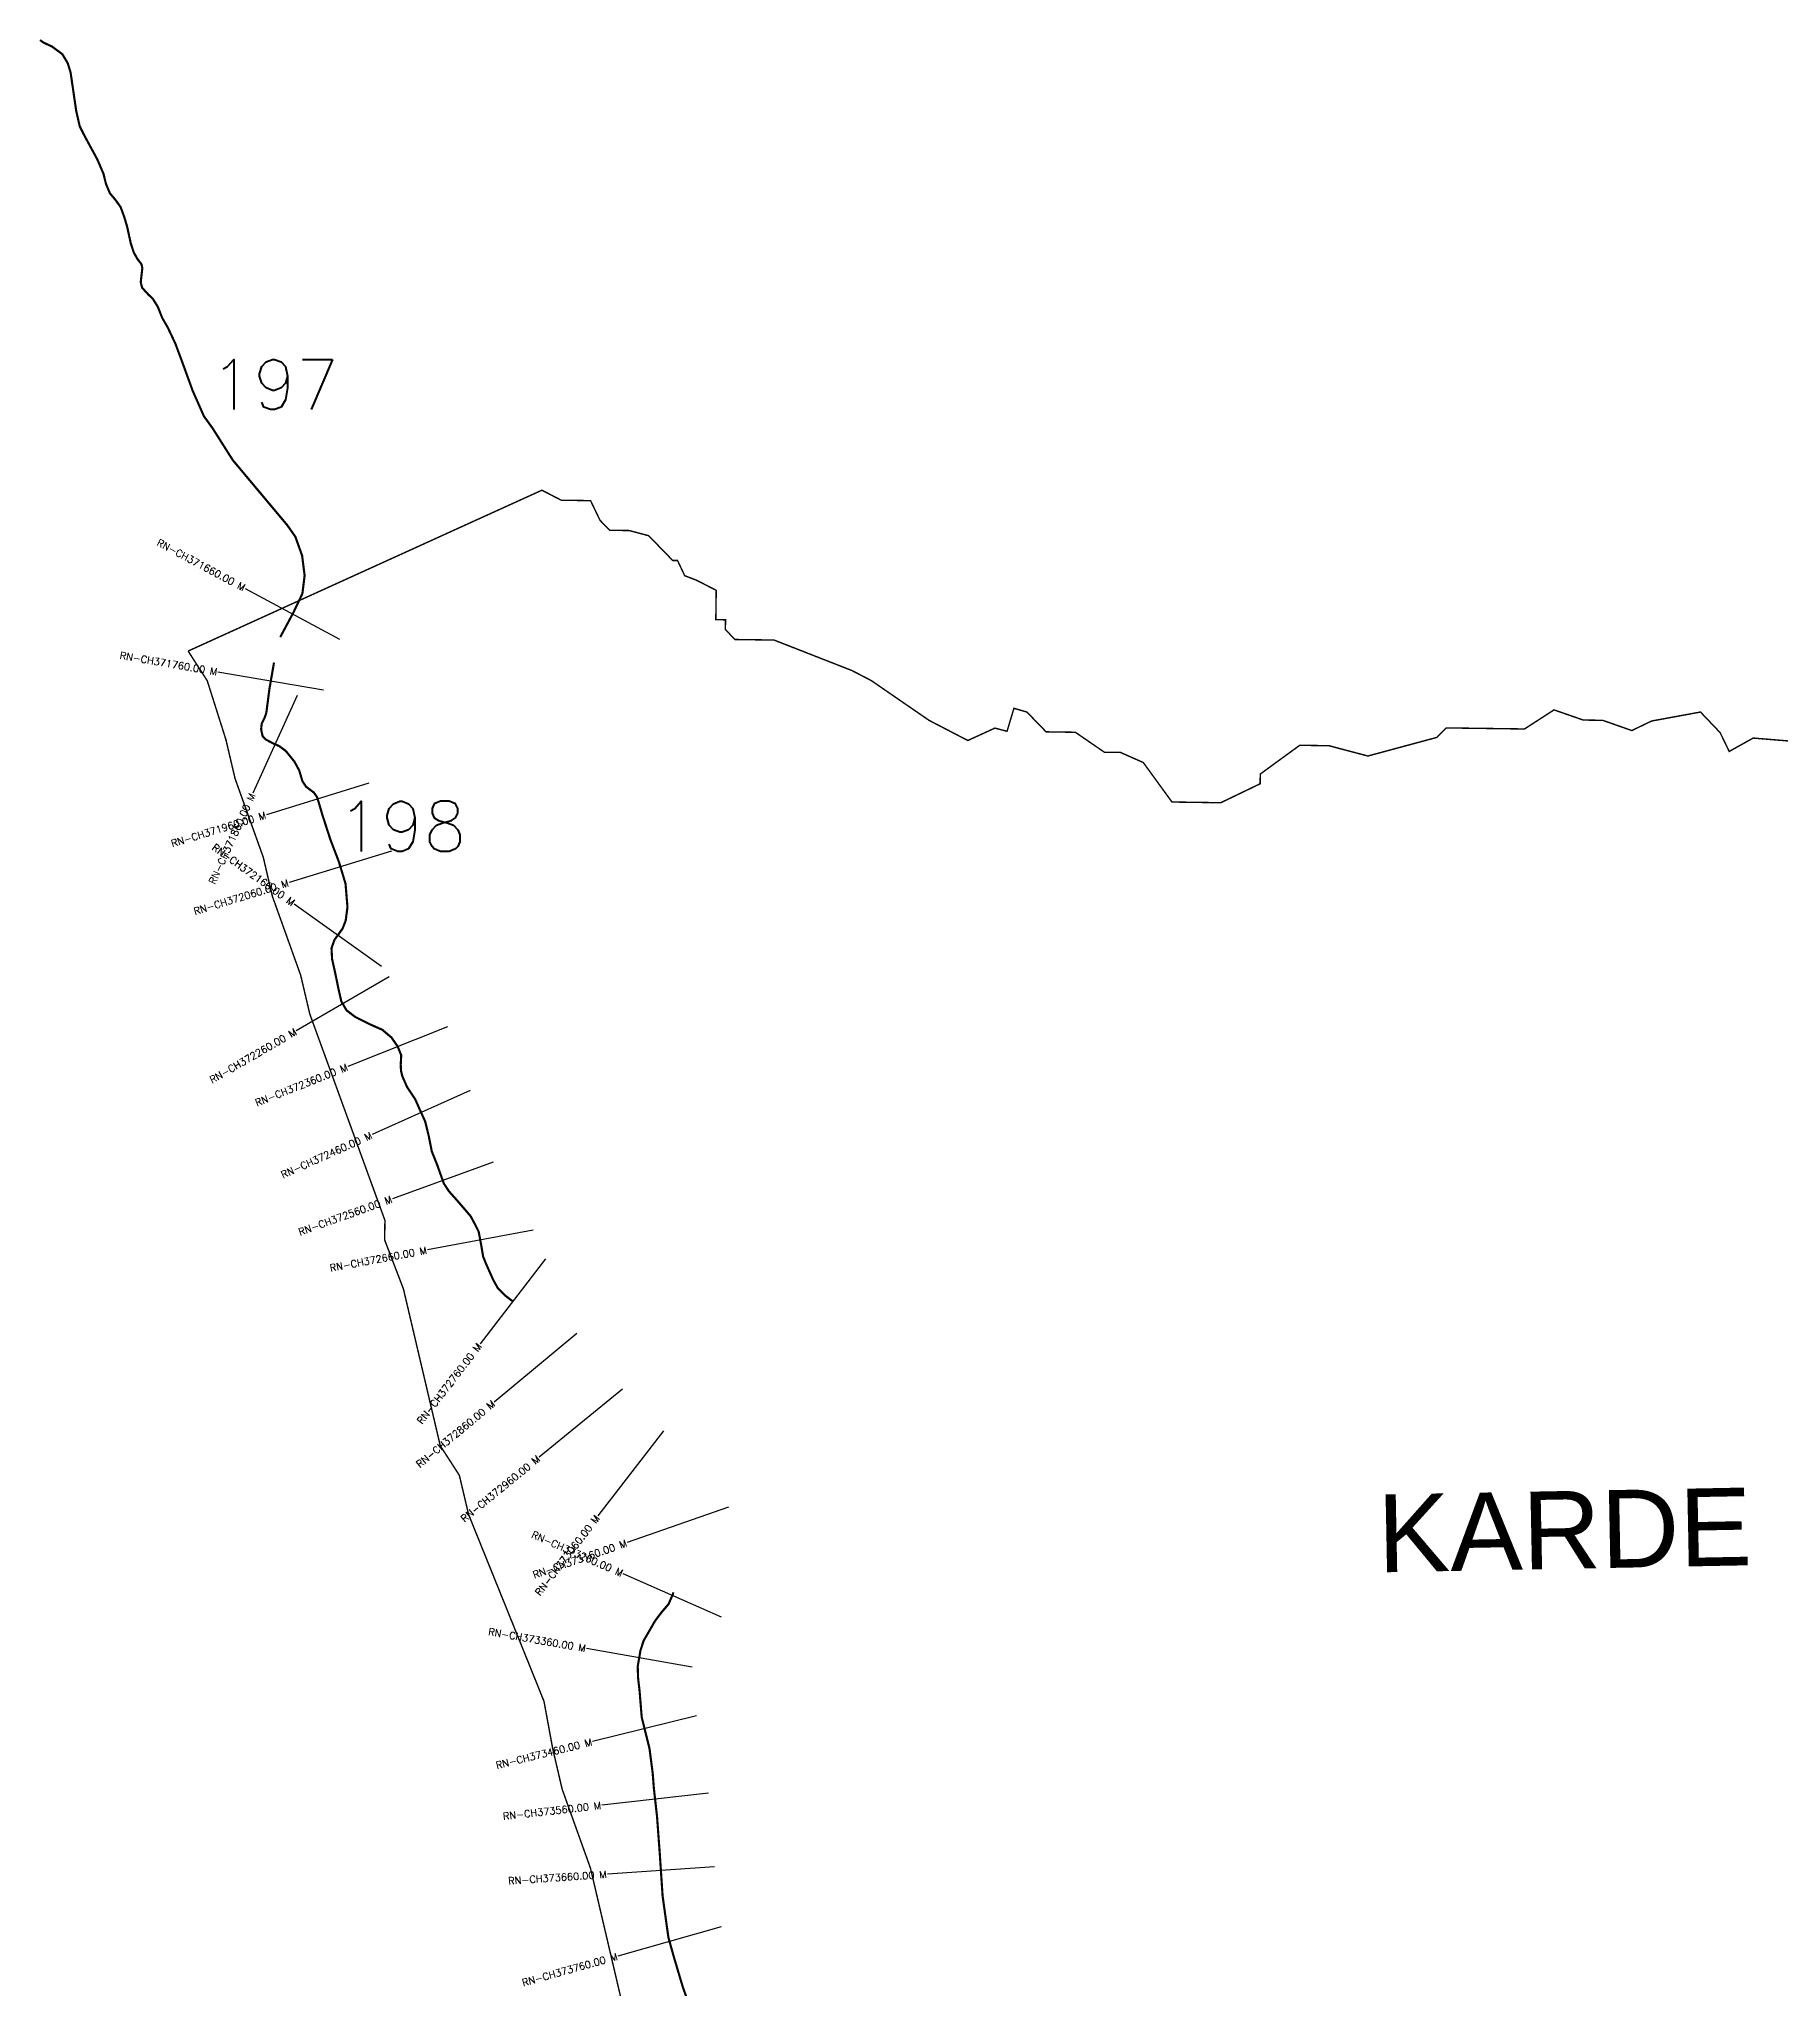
# Model space of a CAD drawing. Header units: metres. Extents: x 300218 to 304741, y 1960590 to 1965942.
# Drawn here: x 300218 to 302652, y 1963216 to 1965942 of the extents above; entities that cross this region are included whole.
import ezdxf
from ezdxf.enums import TextEntityAlignment as Align

# ---------------------------------------------------------------- set-up
doc = ezdxf.new("R2010")
doc.units = ezdxf.units.M
doc.header["$MEASUREMENT"] = 0
for name, color, linetype in [('CS', 134, 'Continuous'), ('CSMark', 6, 'Continuous'), ('NATURALLY PROTECTED', 3, 'Continuous'), ('VILLAGE NAME', 250, 'Continuous')]:
    doc.layers.add(name, color=color, linetype=linetype)
doc.styles.get("Standard").update_dxf_attribs({"font": 'simplex.shx'})

msp = doc.modelspace()

# ---------------------------------------------------------------- linework, layer by layer
at = {"color": 6, "const_width": 2, "flags": 128}
for points in [[(300426.3, 1965086.2), (300921, 1965311.1), (300948.1, 1965297.1), (300989.1, 1965296.5), (301002.3, 1965269), (301015.8, 1965255.1), (301043.1, 1965254.7), (301070.3, 1965247.5), (301103.9, 1965212.9), (301110.7, 1965212.8), (301120.7, 1965191.6), (301137.6, 1965185.1), (301164.8, 1965171.1), (301164.2, 1965130.1), (301177.8, 1965129.9), (301177.6, 1965116.3), (301191, 1965102.4), (301245.7, 1965101.6), (301354.3, 1965059.1), (301381.4, 1965045.1), (301462.5, 1964989.3), (301516.7, 1964961.2), (301554.4, 1964978.5), (301571.5, 1964974.1), (301581.1, 1965006.2), (301599.2, 1965001), (301626.1, 1964973.3), (301667, 1964972.7), (301707.6, 1964944.8), (301730.1, 1964944.5), (301762, 1964930.4), (301802.1, 1964875.2), (301870.4, 1964874.2), (301925.4, 1964900.7), (301925.6, 1964914.3), (301980.8, 1964954.5), (302021.7, 1964953.9), (302076.1, 1964939.5), (302172.1, 1964965.4), (302185.9, 1964978.8), (302295.1, 1964977.3), (302336.4, 1965004), (302377.2, 1964989.8), (302404.5, 1964989.4), (302445.2, 1964975.1), (302472.8, 1964988.4), (302541.2, 1965001), (302568.6, 1964972.3), (302581.4, 1964945.9), (302614.9, 1964964.6), (302697.6, 1964957.8)], [(301040.2, 1963165.9), (300992.2, 1963370.8), (300988.8, 1963385.1), (300949.4, 1963494.9), (300943, 1963522.3), (300938.9, 1963539.9), (300936, 1963552.5), (300923.9, 1963618.1), (300864.7, 1963764.8), (300818.5, 1963879.1), (300805.6, 1963933.9), (300778.9, 1963975.2), (300727.4, 1964194.4), (300701.1, 1964263), (300701.5, 1964290.3), (300596.5, 1964578.6), (300583.6, 1964633.3), (300544.2, 1964743.1), (300531.4, 1964797.9), (300492, 1964907.7), (300479.1, 1964962.5), (300453, 1965044.8), (300426.3, 1965086.2)]]:
    msp.add_lwpolyline(points, dxfattribs=at)
at = {"layer": 'CS'}
for p, q in [((300638.5, 1965102.6), (300506.3, 1965173.4)), ((300615.8, 1965031.4), (300468, 1965056.9)), ((300579, 1965024.2), (300516.8, 1964887.7)), ((300679.1, 1964901.4), (300535.7, 1964857.5)), ((300710.9, 1964806.7), (300567.5, 1964762.7)), ((300696.6, 1964645.4), (300574.6, 1964732.6)), ((300707.3, 1964630.8), (300577.6, 1964555.5)), ((300789.1, 1964561), (300649.7, 1964505.5)), ((300820.6, 1964471.8), (300683.8, 1964410.3)), ((300853, 1964371.5), (300711.9, 1964320.6)), ((300908.6, 1964276.5), (300761.1, 1964249)), ((300926, 1964236.5), (300834.5, 1964117.7)), ((300969.8, 1964132), (300854.3, 1964036.3)), ((301033.5, 1964054.3), (300917.3, 1963959.4)), ((301091.1, 1963996.2), (300999.4, 1963877.5)), ((301181.8, 1963889.2), (301040.2, 1963839.9)), ((301172.1, 1963735.8), (301034.7, 1963796.1)), ((301131, 1963665.9), (300983.2, 1963691.7)), ((301137.3, 1963597.8), (300991.8, 1963561.7)), ((301153.9, 1963489.4), (301004.8, 1963472.7)), ((301162.3, 1963386.4), (301012.6, 1963376.3)), ((301171.7, 1963302.6), (301027.3, 1963261.9))]:
    msp.add_line(p, q, dxfattribs=at)
at = {"layer": 'NATURALLY PROTECTED', "const_width": 3, "flags": 128}
for points in [[(300219.2, 1965940.4), (300224.2, 1965936.8), (300236, 1965931.3), (300250.4, 1965920.7), (300257.9, 1965908.1), (300261.9, 1965895.2), (300269.8, 1965841.2), (300274.7, 1965819.8), (300282.2, 1965805), (300299.3, 1965773.6), (300307.9, 1965753.5), (300311.4, 1965739.3), (300316.9, 1965726.2), (300324.5, 1965717.2), (300331.9, 1965706.9), (300336.9, 1965693.2), (300340.9, 1965679.9), (300346.1, 1965656.2), (300350.2, 1965643.6), (300355.4, 1965634.3), (300360.9, 1965627.3), (300362.3, 1965621.6), (300361.3, 1965613.4), (300360, 1965601.8), (300361.9, 1965594.2), (300370.5, 1965584.8), (300377, 1965578.6), (300383.9, 1965567.5), (300390.1, 1965551.9), (300397.7, 1965538.8), (300408.3, 1965516.4), (300417.3, 1965492.3), (300432.7, 1965450), (300448.4, 1965414.5), (300460.5, 1965397.7), (300488.7, 1965353.2), (300515, 1965321.8), (300535.7, 1965297.1), (300551.5, 1965278.2), (300564.8, 1965262.4), (300576.2, 1965246.1), (300585.7, 1965219.7), (300589.2, 1965191.9), (300586.1, 1965166.6), (300573.8, 1965140.7), (300555.1, 1965105.7)], [(300546.4, 1965070.2), (300540, 1965033.4), (300535.6, 1964999.5), (300532.8, 1964992), (300529.3, 1964985.1), (300528.3, 1964976.9), (300530.5, 1964967.2), (300535, 1964962.5), (300544.6, 1964957.4), (300553.8, 1964953.3), (300562.7, 1964946.7), (300574.8, 1964931.9), (300581.6, 1964919.5), (300586.2, 1964904.1), (300591.4, 1964896.4), (300602.1, 1964888.5), (300606.6, 1964882), (300609.2, 1964873.7), (300614.2, 1964856.7), (300625.3, 1964822.5), (300637.2, 1964791.4), (300646.4, 1964761.1), (300649.1, 1964728.4), (300646.7, 1964709.6), (300642.3, 1964698.3), (300630.9, 1964682.4), (300626.8, 1964670.8), (300627.6, 1964655.7), (300631.9, 1964636.5), (300636.2, 1964615.5), (300640.5, 1964596.5), (300647.8, 1964584), (300659.9, 1964574.8), (300680.8, 1964564.3), (300697.8, 1964556.8), (300710.7, 1964545.9), (300719.3, 1964533.5), (300724.3, 1964521), (300723.6, 1964508), (300724, 1964499.2), (300725.9, 1964491.7), (300732.5, 1964476.7), (300743.8, 1964459.7), (300750.9, 1964443.8), (300757.8, 1964428.5), (300762.9, 1964407.8), (300767, 1964386.8), (300774.2, 1964368.9), (300783.8, 1964342.1), (300791, 1964331), (300804.2, 1964316.2), (300821.4, 1964296.1), (300828.1, 1964283.6), (300832.6, 1964274.6), (300836.1, 1964256), (300838.8, 1964239.8), (300843.3, 1964228.7), (300853, 1964207), (300859.4, 1964195.6), (300870.2, 1964184.8), (300880.1, 1964177.3)], [(301104.8, 1963770.4), (301104.3, 1963768), (301098.1, 1963753.8), (301088.5, 1963742.6), (301079.3, 1963730.4), (301063.3, 1963702.7), (301058.9, 1963689.3), (301055, 1963666.7), (301055.5, 1963650.7), (301057.6, 1963632.4), (301060.6, 1963595.8), (301071.5, 1963551.8), (301075.9, 1963518), (301077.5, 1963497.2), (301082, 1963457), (301085.9, 1963404.5), (301089.8, 1963345.9), (301097.9, 1963287.9), (301106.2, 1963258.3), (301117.9, 1963219.1), (301135, 1963170.5)]]:
    msp.add_lwpolyline(points, dxfattribs=at)

# ---------------------------------------------------------------- texts
at = {"char_height": 70, "attachment_point": 1}
for s, insert in [('197', (300457.3, 1965494)), ('198', (300635.4, 1964876.2))]:
    msp.add_mtext_dynamic_manual_height_columns(s, width=95.172, gutter_width=1, heights=[0], dxfattribs=dict(at, insert=insert))
at = {"layer": 'CSMark'}
for s, rotation, p in [('RN-CH371660.00 M', 331.8142, (300505.4, 1965173.9)), ('RN-CH371760.00 M', 350.2108, (300467, 1965057)), ('RN-CH371860.00 M', 65.5079, (300516.4, 1964886.8)), ('RN-CH371960.00 M', 17.0443, (300534.8, 1964857.2)), ('RN-CH372160.00 M', 324.4445, (300573.8, 1964733.2)), ('RN-CH372060.00 M', 17.0432, (300566.5, 1964762.4)), ('RN-CH372260.00 M', 30.1558, (300576.8, 1964555)), ('RN-CH372360.00 M', 21.7096, (300648.8, 1964505.1)), ('RN-CH372460.00 M', 24.2011, (300682.8, 1964409.9)), ('RN-CH372560.00 M', 19.8093, (300710.9, 1964320.3)), ('RN-CH372660.00 M', 10.5465, (300760.1, 1964248.8)), ('RN-CH372760.00 M', 52.3908, (300833.8, 1964116.9)), ('RN-CH372860.00 M', 39.6282, (300853.5, 1964035.7)), ('RN-CH372960.00 M', 39.2072, (300916.5, 1963958.8)), ('RN-CH373060.00 M', 52.3124, (300998.8, 1963876.7)), ('RN-CH373260.00 M', 336.3182, (301033.8, 1963796.5)), ('RN-CH373160.00 M', 19.1893, (301039.2, 1963839.5)), ('RN-CH373360.00 M', 350.0829, (300982.2, 1963691.9)), ('RN-CH373460.00 M', 13.9507, (300990.8, 1963561.4)), ('RN-CH373560.00 M', 6.4077, (301003.8, 1963472.5)), ('RN-CH373660.00 M', 3.8748, (301011.6, 1963376.2)), ('RN-CH373760.00 M', 15.7341, (301026.4, 1963261.6))]:
    msp.add_text(s, height=10, rotation=rotation, dxfattribs=at).set_placement(p, align=Align.MIDDLE_RIGHT)
at = {"layer": 'VILLAGE NAME', "insert": (302088.4, 1963906.9), "char_height": 108.748, "attachment_point": 1, "rotation": 1.1028}
msp.add_mtext_dynamic_manual_height_columns('{\\fArial|b0|i0|c0|p34;KARDE}', width=1571.314, gutter_width=543.7, heights=[0], dxfattribs=at)

doc.saveas('drawing.dxf')
